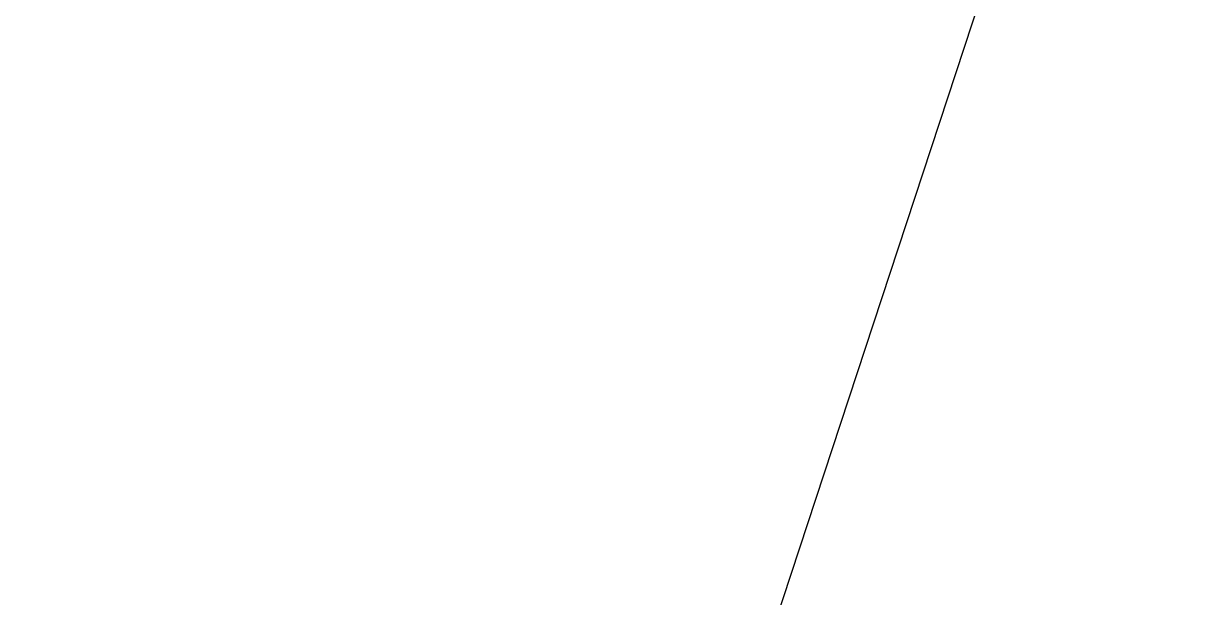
# Model space of a CAD drawing. Header units: metres. Extents: x 2682525 to 2683550, y 1250555 to 1251328.
# Drawn here: x 2683056.38 to 2683068.28, y 1250852.29 to 1250858.07 of the extents above; entities that cross this region are included whole.
import ezdxf

# ---------------------------------------------------------------- set-up
doc = ezdxf.new("R2010")
doc.units = ezdxf.units.M
doc.header["$PDMODE"] = 2
doc.header["$PDSIZE"] = -2
doc.linetypes.add('IMPORT-_22_ISO-10 Strichpunktlinie _2_', pattern=[46.98999999999999, 30.47999999999999, -7.619999999999998, 1.270000000000001, -7.619999999999998])
doc.linetypes.add('Verdeckt', pattern=[3, 2, -0.9999999999999999])
for name, color, linetype, lineweight, true_color in [('2458 A U1_dwg-1', 9, 'Continuous', 18, 0x808080), ('_22_000 Linien-Strichpunktlinie kurz 0_10', 9, 'IMPORT-_22_ISO-10 Strichpunktlinie _2_', 18, 0x808080), ('_22_200 Materialien-Beton', 9, 'Continuous', 18, 0x808080), ('_22_300 Bauteile 3D-Wand Aussen', 9, 'Continuous', 18, 0x808080), ('_22_500 Technik-Kanalisation Regenwasser', 9, 'Continuous', 18, 0x808080), ('_22_Keine', 9, 'Continuous', 18, 0x808080), ('_25_200 Materialien-Fertigbeton', 9, 'Continuous', 18, 0x808080), ('_25_300 Bauteile 3D-Raum-NGF Nettogeschossfläche', 9, 'Continuous', 18, 0x808080), ('_25_300 Bauteile 3D-Stuetze', 9, 'Continuous', 18, 0x808080), ('_25_500 Technik-Kanalisation Schächte', 9, 'Continuous', 18, 0x808080), ('_25_800 Beschriftung-1_50-Text', 9, 'Continuous', 18, 0x808080), ('_25_Keine', 9, 'Continuous', 18, 0x808080), ('Bemassung', 9, 'Continuous', 18, 0x808080)]:
    doc.layers.add(name, color=color, linetype=linetype, lineweight=lineweight, true_color=true_color)
for name, color, linetype, lineweight in [('A-____-____-DIMS', 7, 'Continuous', 9), ('Bemassung-1', 7, 'Continuous', 18), ('G-____-____-SYMB-1', 7, 'Verdeckt', 9)]:
    doc.layers.add(name, color=color, linetype=linetype, lineweight=lineweight)
doc.styles.add('Arial_31', font='arial.ttf', dxfattribs={"width": 0.9, "height": 200})
doc.styles.add('ISOCP_2', font='isocp___.ttf', dxfattribs={"height": 125.8608217592593})
doc.styles.add('ISOCP_5', font='isocp___.ttf', dxfattribs={"height": 100.6886574074074})
doc.dimstyles.new('2_0_mm_-_Arial', dxfattribs={"dimscale": 304.8, "dimtxt": 204.051879991394, "dimasz": 0.2460629921259842, "dimexe": 0.3280839895013123, "dimexo": 0.3280840109072179, "dimgap": 0.08202099737532807, "dimtad": 1, "dimdec": 1, "dimlfac": 0.001, "dimrnd": 0.09999999999999999, "dimzin": 0, "dimdsep": 46, "dimtxsty": 'Arial_31', "dimblk1": 'OBLIQUE', "dimblk2": 'OBLIQUE', "dimsah": 1, "dimcen": 0.09, "dimdle": 0.3280839895013123, "dimazin": 0, "dimtfac": 1, "dimtdec": 4, "dimtix": 1, "dimtmove": 0, "dimatfit": 3, "dimfxl": 1, "dimtvp": 1, "dimtfill": 1, "dimtolj": 1, "dimtzin": 0, "dimarcsym": 2})
doc.dimstyles.new('2_0_mm_-_Arial_1', dxfattribs={"dimscale": 304.8, "dimtxt": 204.051879991394, "dimasz": 0.2460629921259842, "dimexe": 0.3280839895013123, "dimexo": 0.3280840109072179, "dimgap": 0.08202099737532807, "dimtad": 1, "dimdec": 1, "dimlfac": 0.001, "dimrnd": 0.09999999999999999, "dimzin": 0, "dimdsep": 46, "dimtxsty": 'Arial_31', "dimblk1": 'OBLIQUE', "dimblk2": 'OBLIQUE', "dimsah": 1, "dimcen": 0.09, "dimdle": 0.3280839895013123, "dimazin": 0, "dimtfac": 1, "dimtdec": 4, "dimtix": 1, "dimtmove": 2, "dimatfit": 3, "dimfxl": 1, "dimtvp": 1, "dimtfill": 1, "dimtolj": 1, "dimtzin": 0, "dimarcsym": 2})
pattern_1 = [(18.233, (0, 0), (18.77292067800844, -56.98752011815572), []), (288.233, (0, 0), (63.31313485127099, 20.85671487326738), [])]

# ---------------------------------------------------------------- blocks, each defined once
blk = doc.blocks.new('2458 A U1_dwg_VW_SLASH-9044899-U01 Bodenplatte')
at = {"layer": 'Bemassung'}
for p, q in [((-109317.9095322741, -32550.50193177346), (-109430.1627337875, -32662.75513328683)), ((-109274.0361330308, -32606.62853253014), (-109486.2773439683, -32606.62853253014))]:
    blk.add_line(p, q, dxfattribs=at)
blk = doc.blocks.new('2458 A U1_dwg_VW_SLASH-9044901-U01 Bodenplatte')
at = {"layer": 'Bemassung'}
for p, q in [((-109330.1627337874, -32662.75513328699), (-109217.909532274, -32550.50193177362)), ((-109374.0361330307, -32606.62853253031), (-109161.7949220932, -32606.62853253031))]:
    blk.add_line(p, q, dxfattribs=at)
blk = doc.blocks.new('2458 A U1_dwg_VW_SLASH-9044902-U01 Bodenplatte')
at = {"layer": 'Bemassung'}
for p, q in [((-109317.9095322741, -32550.50193177362), (-109430.1627337875, -32662.75513328699)), ((-109274.0361330308, -32606.62853253031), (-109486.2773439683, -32606.62853253031))]:
    blk.add_line(p, q, dxfattribs=at)
blk = doc.blocks.new('2458 A U1_dwg_VW_SLASH-9044903-U01 Bodenplatte')
at = {"layer": 'Bemassung'}
for p, q in [((-109110.1627337874, -32662.75513328699), (-108997.909532274, -32550.50193177362)), ((-109154.0361330307, -32606.62853253031), (-108941.7949220932, -32606.62853253031))]:
    blk.add_line(p, q, dxfattribs=at)
blk = doc.blocks.new('2458 A U1_dwg_VW_SLASH-9044904-U01 Bodenplatte')
at = {"layer": 'Bemassung'}
for p, q in [((-109217.909532274, -32550.50193177362), (-109330.1627337874, -32662.75513328699)), ((-109174.0361330308, -32606.62853253031), (-109386.2773439682, -32606.62853253031))]:
    blk.add_line(p, q, dxfattribs=at)
blk = doc.blocks.new('2458 A U1_dwg_VW_SLASH-9044905-U01 Bodenplatte')
at = {"layer": 'Bemassung'}
for p, q in [((-108995.1627337874, -32662.755133287), (-108882.909532274, -32550.50193177363)), ((-109039.0361330307, -32606.62853253031), (-108826.7949220932, -32606.62853253031))]:
    blk.add_line(p, q, dxfattribs=at)
blk = doc.blocks.new('2458 A U1_dwg_VW_SLASH-9044906-U01 Bodenplatte')
at = {"layer": 'Bemassung'}
for p, q in [((-108997.909532274, -32550.50193177363), (-109110.1627337874, -32662.755133287)), ((-108954.0361330307, -32606.62853253031), (-109166.2773439682, -32606.62853253031))]:
    blk.add_line(p, q, dxfattribs=at)
blk = doc.blocks.new('2458 A U1_dwg_VW_SLASH-9044907-U01 Bodenplatte')
at = {"layer": 'Bemassung'}
for p, q in [((-106382.909532274, -32550.50193177363), (-106495.1627337874, -32662.755133287)), ((-106339.0361330307, -32606.62853253031), (-106551.2773439682, -32606.62853253031))]:
    blk.add_line(p, q, dxfattribs=at)
blk = doc.blocks.new('2458 A U1_dwg_VW_SLASH-9044908-U01 Bodenplatte')
at = {"layer": 'Bemassung'}
for p, q in [((-108995.1627337874, -32662.755133287), (-108882.909532274, -32550.50193177363)), ((-109039.0361330307, -32606.62853253031), (-108826.7949220932, -32606.62853253031))]:
    blk.add_line(p, q, dxfattribs=at)
blk = doc.blocks.new('2458 A U1_dwg_VW_SLASH-9044910-U01 Bodenplatte')
at = {"layer": 'Bemassung'}
for p, q in [((-106495.1627337874, -32662.75513328714), (-106382.909532274, -32550.50193177377)), ((-106539.0361330307, -32606.62853253045), (-106326.7949220932, -32606.62853253045))]:
    blk.add_line(p, q, dxfattribs=at)
blk = doc.blocks.new('2458 A U1_dwg_VW_SLASH-9045309-U01 Bodenplatte')
at = {"layer": 'Bemassung'}
for p, q in [((-109217.9095322741, -33050.50193177399), (-109330.1627337874, -33162.75513328736)), ((-109174.0361330308, -33106.62853253067), (-109386.2773439682, -33106.62853253067))]:
    blk.add_line(p, q, dxfattribs=at)
blk = doc.blocks.new('2458 A U1_dwg_VW_SLASH-9045311-U01 Bodenplatte')
at = {"layer": 'Bemassung'}
for p, q in [((-109110.1627337874, -33162.75513328762), (-108997.9095322741, -33050.50193177425)), ((-109154.0361330307, -33106.62853253094), (-108941.7949220933, -33106.62853253094))]:
    blk.add_line(p, q, dxfattribs=at)
blk = doc.blocks.new('2458 A U1_dwg_VW_SLASH-9045312-U01 Bodenplatte')
at = {"layer": 'Bemassung'}
for p, q in [((-109217.9095322741, -33050.50193177425), (-109330.1627337874, -33162.75513328762)), ((-109174.0361330308, -33106.62853253094), (-109386.2773439682, -33106.62853253094))]:
    blk.add_line(p, q, dxfattribs=at)
blk = doc.blocks.new('2458 A U1_dwg_VW_SLASH-9045314-U01 Bodenplatte')
at = {"layer": 'Bemassung'}
for p, q in [((-109110.1627337874, -33162.75513328765), (-108997.9095322741, -33050.50193177428)), ((-109154.0361330307, -33106.62853253097), (-108941.7949220933, -33106.62853253097))]:
    blk.add_line(p, q, dxfattribs=at)
blk = doc.blocks.new('2458 A U1_dwg_VW_SLASH-9046465-U01 Bodenplatte')
at = {"layer": 'Bemassung'}
for p, q in [((-107066.6593467962, -34443.87615605319), (-107178.9125483096, -34331.62295453982)), ((-107122.7859475529, -34487.74955529648), (-107122.7859475529, -34275.508344359))]:
    blk.add_line(p, q, dxfattribs=at)
blk = doc.blocks.new('2458 A U1_dwg-9041719-U01 Bodenplatte')
at = {"layer": '_22_200 Materialien-Beton'}
h = blk.add_hatch(dxfattribs=at)
h.set_pattern_fill('FP_1', color=256, style=0, pattern_type=2)
h.set_pattern_definition(pattern_1)
h.paths.add_polyline_path([(-114339.2550667355, -24908.61881378373), (-111054.2550666561, -24908.61881369236), (-111054.255066656, -24658.61881373301), (-114339.2550667396, -24658.61881378373)])
h = blk.add_hatch(dxfattribs=at)
h.set_pattern_fill('FP_1', color=256, style=0, pattern_type=2)
h.set_pattern_definition(pattern_1)
h.paths.add_polyline_path([(-114339.2550667355, -24908.61881378373), (-111054.2550666516, -24908.61881372996), (-111054.255066656, -24658.61881372998), (-114339.2550667396, -24658.61881378373)])
at = {"layer": '_25_200 Materialien-Fertigbeton'}
h = blk.add_hatch(dxfattribs=at)
h.set_pattern_fill('FP_33', color=256, style=0, pattern_type=2)
h.set_pattern_definition([(270, (-109164.036, -31742.675), (50, 3.061616997868383e-15), []), (0, (-109164.036, -31742.675), (0, -50), [])])
h.paths.add_polyline_path([(-109164.0361330309, -31957.67519800745), (-109135.5660380696, -31953.92703889924), (-109109.0361330309, -31942.93799242374), (-109086.2543871004, -31925.45694393797), (-109068.7733386146, -31902.67519800746), (-109057.7842921391, -31876.14529296875), (-109054.0361330309, -31847.67519800747), (-109054.0361330309, -31637.67519800748), (-109057.7842921391, -31609.2051030462), (-109068.7733386146, -31582.67519800748), (-109086.2543871003, -31559.89345207695), (-109109.0361330309, -31542.41240359119), (-109135.5660380696, -31531.42335711568), (-109164.0361330309, -31527.67519800748), (-109192.5062279921, -31531.42335711568), (-109219.0361330308, -31542.41240359119), (-109241.8178789614, -31559.89345207695), (-109259.2989274471, -31582.67519800748), (-109270.2879739226, -31609.2051030462), (-109274.0361330309, -31637.67519800748), (-109274.0361330309, -31847.67519800747), (-109270.2879739226, -31876.14529296875), (-109259.2989274471, -31902.67519800746), (-109241.8178789614, -31925.45694393797), (-109219.0361330309, -31942.93799242374), (-109192.5062279921, -31953.92703889924)])
at = {"layer": '_22_000 Linien-Strichpunktlinie kurz 0_10', "flags": 128}
for points in [[(-109474.4130621176, -29208.61879894134), (-108974.4130708069, -29208.61879894134), (-108974.4130708069, -29608.52556876143), (-109474.3384890973, -29608.52556876143), (-109474.3384890973, -29208.61879894134)], [(-109474.4130621176, -29208.61879894134), (-108974.4130708069, -29208.61879894134), (-108974.4130708069, -29608.52556876143), (-109474.3384890973, -29608.52556876143), (-109474.3384890973, -29208.61879894134)], [(-108724.636781147, -29583.52972716459), (-108124.5622285345, -29583.52972716459), (-108124.5622285345, -29983.47376959407), (-108724.5621976995, -29983.47376959407), (-108724.5621976995, -29583.52972716459)], [(-108724.636781147, -29583.52972716459), (-108124.5622285345, -29583.52972716459), (-108124.5622285345, -29983.47376959407), (-108724.5621976995, -29983.47376959407), (-108724.5621976995, -29583.52972716459)]]:
    blk.add_lwpolyline(points, dxfattribs=at)
at = {"layer": '_22_200 Materialien-Beton', "flags": 128}
for points in [[(-114339.2550667394, -24658.6188137837), (-111244.2550666559, -24658.6188137837)], [(-114339.2550667353, -24908.6188137837), (-111244.2550666515, -24908.6188137837)]]:
    blk.add_lwpolyline(points, close=True, dxfattribs=at)
at = {"layer": '_22_300 Bauteile 3D-Wand Aussen', "flags": 128}
for points in [[(-114189.255066668, -24658.61881378125), (-111244.2550666559, -24658.61881378125), (-111244.2550666559, -23278.61881302033), (-111244.2550666559, -24658.61881373292)], [(-114339.2550667353, -24908.6188137837), (-111244.2550666515, -24908.6188137837)]]:
    blk.add_lwpolyline(points, close=True, dxfattribs=at)
at = {"layer": '_22_500 Technik-Kanalisation Regenwasser', "flags": 128}
for points in [[(-109098.175077841, -27368.61895245474), (-109098.175077841, -27678.61881256072)], [(-109253.3222613142, -27523.47162908744), (-108943.3224012083, -27523.47162908744)]]:
    blk.add_lwpolyline(points, close=True, dxfattribs=at)
at = {"layer": '_22_500 Technik-Kanalisation Regenwasser'}
blk.add_circle((-109098.3223312613, -27523.61888250773), 55, dxfattribs=at)
blk.add_circle((-109098.3223312613, -27523.61888250773), 55, dxfattribs=at)
for radius, start, end in [(104.9999999999957, 89.94556773696722, 269.9455677369589), (104.9999999999957, 89.94556773696722, 269.9455677369589), (55.00000000001646, 89.94556773697805, 269.9455677369625), (55.00000000001646, 89.94556773697805, 269.9455677369625), (104.9999999999957, 269.9455677369589, 89.94556773696722), (104.9999999999957, 269.9455677369589, 89.94556773696722), (55.0000000000019, 269.9455677369473, 89.94556773696289), (55.0000000000019, 269.9455677369473, 89.94556773696289)]:
    blk.add_arc((-109098.3223312613, -27523.61888250773), radius, start, end, dxfattribs=at)
at = {"layer": '_22_Keine', "flags": 128}
blk.add_lwpolyline([(-108943.175147788, -27368.76620587504), (-108943.175147788, -27678.76606598101), (-109253.4695147345, -27678.76606598101), (-109253.4695147345, -27368.47169903445), (-108943.175147788, -27368.47169903445)], dxfattribs=at)
blk.add_lwpolyline([(-108943.175147788, -27368.76620587504), (-108943.175147788, -27678.76606598101), (-109253.4695147345, -27678.76606598101), (-109253.4695147345, -27368.47169903445), (-108943.175147788, -27368.47169903445)], dxfattribs=at)
at = {"layer": '_25_200 Materialien-Fertigbeton'}
for p, q in [((-109274.0361330307, -31637.67519800744), (-109274.0361330307, -31847.67519800744)), ((-109054.0361330307, -31847.67519800744), (-109054.0361330307, -31637.67519800744))]:
    blk.add_line(p, q, dxfattribs=at)
for centre, radius, start, end in [((-109164.0361330307, -31637.67519800744), 110, 89.99999999999243, 179.9999999999924), ((-109164.0361330307, -31637.67519800744), 110, 0, 90), ((-109164.0361330307, -31847.67519800744), 110.0000000000146, 180, 269.9999999999996), ((-109164.0361330307, -31847.67519800744), 110.0000000000008, 269.999999999993, 359.9999999999931)]:
    blk.add_arc(centre, radius, start, end, dxfattribs=at)
at = {"layer": '_25_300 Bauteile 3D-Raum-NGF Nettogeschossfläche', "flags": 128}
blk.add_lwpolyline([(-101073.9751925389, -21249.96330732636), (-101073.9751925389, -24902.84567337117), (-107164.2550665327, -24902.84567337117), (-107164.2550665327, -25138.61881373365), (-111244.2550666476, -25138.61881373365), (-111244.2550666476, -24902.8456733712), (-117274.2550665292, -24902.8456733712), (-117274.2550665292, -27498.61881228585)], dxfattribs=at)
at = {"layer": '_25_300 Bauteile 3D-Stuetze'}
for p, q in [((-109164.0361330307, -31477.67519800744), (-109164.0361330307, -32007.67519800744)), ((-109429.0361330307, -31742.67519800744), (-108899.0361330307, -31742.67519800744))]:
    blk.add_line(p, q, dxfattribs=at)
at = {"layer": '_25_500 Technik-Kanalisation Schächte', "flags": 128}
blk.add_lwpolyline([(-101073.9956857095, -28032.65213969353), (-101073.9956857095, -27882.65213969354), (-118474.2550663649, -27882.65213969354), (-118474.2550663649, -28032.65213969313)], close=True, dxfattribs=at)
at = {"layer": '_25_Keine', "flags": 128}
blk.add_lwpolyline([(-117269.2550664966, -24902.84567337119), (-101324.036133105, -24902.84567337119), (-101324.036133105, -35967.62907923994), (-117269.2550664967, -35967.62907923994)], dxfattribs=at)
for points in [[(-115374.0361330307, -30857.67519800745), (-111874.0361330307, -30857.67519800745), (-111874.0361330307, -35857.67519800744), (-115374.0361330307, -35857.67519800744)], [(-115374.0361330307, -30857.67519800745), (-112874.0361330307, -30857.67519800745), (-112874.0361330307, -35857.67519800743), (-115374.0361330307, -35857.67519800743)], [(-111874.0361330308, -30857.67519800745), (-109374.0361330308, -30857.67519800745), (-109374.0361330308, -35857.67519800743), (-111874.0361330308, -35857.67519800743)], [(-108939.0361330307, -30857.67519800743), (-106439.0361330307, -30857.67519800743), (-106439.0361330307, -35857.67519800742), (-108939.0361330307, -35857.67519800742)], [(-106439.0361330307, -30857.67519800743), (-103939.0361330307, -30857.67519800743), (-103939.0361330307, -35857.67519800741), (-106439.0361330307, -35857.67519800741)], [(-101439.0361330308, -35857.67519800743), (-103939.0361330308, -35857.67519800743), (-103939.0361330308, -30857.67519800744), (-101439.0361330307, -30857.67519800744)]]:
    blk.add_lwpolyline(points, close=True, dxfattribs=at)
at = {"layer": 'Bemassung'}
for p, q in [((-101186.236896647, -27373.61881228632), (-118362.0138554274, -27373.61881228632)), ((-101186.236896647, -28480.19259147584), (-118362.0138554274, -28480.19259147584)), ((-109386.2773439682, -32606.62853253031), (-109498.5185549057, -32606.62853253031)), ((-109166.2773439682, -32606.62853253031), (-109278.5185549057, -32606.62853253031)), ((-109161.7949220932, -32606.62853253031), (-109049.5537111557, -32606.62853253031)), ((-108941.7949220932, -32606.62853253031), (-108829.5537111557, -32606.62853253031)), ((-104051.2773439682, -32606.62853253045), (-106326.7949220932, -32606.62853253045)), ((-109054.0361330308, -33106.62853253094), (-109274.0361330308, -33106.62853253094)), ((-101326.2773439682, -33606.62853253335), (-109051.7949220932, -33606.62853253335)), ((-107122.7859475529, -34275.508344359), (-107122.7859475529, -34163.2671334215))]:
    blk.add_line(p, q, dxfattribs=at)
at = {"layer": 'Bemassung', "flags": 128}
for points in [[(-114858.7881500045, -24658.61881377035), (-113526.4897789499, -24658.61881377035), (-114858.7881500045, -24658.61881377035), (-113526.4897789499, -24658.61881377035)], [(-112513.9864592009, -24658.61881377203), (-113620.9296255116, -24658.61881377203), (-112513.9864592001, -24658.61881377203), (-113620.9296255116, -24658.61881377203)], [(-114858.7881500045, -24908.61881377668), (-113913.4117127107, -24908.61881377668)], [(-112513.9864592009, -24908.61881377202), (-113620.9296255116, -24908.61881377202)], [(-112613.9864592008, -25133.10123564702), (-112613.9864592008, -25020.86002470952)], [(-111874.0361330308, -32706.62853253013), (-111874.0361330308, -31745.67519800749)], [(-109374.0361330308, -32706.62853253029), (-109374.0361330308, -31745.67519800747)], [(-109274.0361330307, -32706.62853253029), (-109274.0361330307, -31745.67519800746)], [(-109274.0361330308, -33206.62853253091), (-109274.0361330308, -31745.67519800744)], [(-109054.0361330307, -32706.62853253029), (-109054.0361330307, -31745.67519800747)], [(-109054.0361330308, -33206.62853253094), (-109054.0361330308, -31745.67519800744)], [(-108939.0361330307, -32706.62853253029), (-108939.0361330307, -31745.67519800746)], [(-106439.0361330307, -32706.62853253043), (-106439.0361330307, -31897.34534932426)], [(-109164.0361330307, -33706.62853253334), (-109164.0361330307, -32245.67519800744)]]:
    blk.add_lwpolyline(points, close=True, dxfattribs=at)
for points in [[(-109598.5185549058, -32606.62853253031), (-109486.2773439683, -32606.62853253031), (-111761.7949220933, -32606.62853253031)], [(-108939.0361330307, -32606.62853253031), (-109054.0361330307, -32606.62853253031), (-109274.0361330307, -32606.62853253031), (-109374.0361330308, -32606.62853253031)], [(-106551.2773439682, -32606.62853253031), (-108826.7949220932, -32606.62853253031), (-108714.5537111557, -32606.62853253031)], [(-109498.5185549057, -33106.62853253094), (-109386.2773439682, -33106.62853253094), (-115371.7949220932, -33106.62853253094), (-115259.5537111557, -33106.62853253094)], [(-101548.5185549057, -33106.6285325313), (-101436.2773439682, -33106.6285325313), (-108941.7949220933, -33106.6285325313), (-108829.5537111557, -33106.6285325313)]]:
    blk.add_lwpolyline(points, dxfattribs=at)
for name in ['2458 A U1_dwg_VW_SLASH-9044899-U01 Bodenplatte', '2458 A U1_dwg_VW_SLASH-9044902-U01 Bodenplatte', '2458 A U1_dwg_VW_SLASH-9044904-U01 Bodenplatte', '2458 A U1_dwg_VW_SLASH-9044901-U01 Bodenplatte', '2458 A U1_dwg_VW_SLASH-9044906-U01 Bodenplatte', '2458 A U1_dwg_VW_SLASH-9044903-U01 Bodenplatte', '2458 A U1_dwg_VW_SLASH-9044905-U01 Bodenplatte', '2458 A U1_dwg_VW_SLASH-9044908-U01 Bodenplatte', '2458 A U1_dwg_VW_SLASH-9044907-U01 Bodenplatte', '2458 A U1_dwg_VW_SLASH-9044910-U01 Bodenplatte', '2458 A U1_dwg_VW_SLASH-9045309-U01 Bodenplatte', '2458 A U1_dwg_VW_SLASH-9045312-U01 Bodenplatte', '2458 A U1_dwg_VW_SLASH-9045311-U01 Bodenplatte', '2458 A U1_dwg_VW_SLASH-9045314-U01 Bodenplatte', '2458 A U1_dwg_VW_SLASH-9046465-U01 Bodenplatte']:
    blk.add_blockref(name, (0, 0))
at = {"layer": '_22_500 Technik-Kanalisation Regenwasser', "insert": (-109214.2945318214, -27268.24586957329), "char_height": 100.6886574074074, "width": 351.8744912306668, "attachment_point": 1, "rotation": 359.97700009020684, "line_spacing_factor": 1.478621465017729, "style": 'ISOCP_5'}
blk.add_mtext('FL 4', dxfattribs=at)
blk.add_mtext('FL 4', dxfattribs=at)
at = {"layer": '_25_800 Beschriftung-1_50-Text', "insert": (-109123.5733409001, -27791.25745434193), "char_height": 125.8608217592593, "width": 1979.367252543941, "attachment_point": 1, "line_spacing_factor": 1.478621465017729, "style": 'ISOCP_2'}
blk.add_mtext('OK Rinne horizontal', dxfattribs=at)
at = {"layer": 'Bemassung-1', "char_height": 125.8608217592593, "line_spacing_factor": 1.478621465017729, "style": 'ISOCP_2'}
for s, insert, width, attachment_point in [('17.40', (-109774.1253760372, -27266.58553631861), 507.5300647548566, 2), ('17.40', (-109774.1253760372, -28373.15931550813), 507.5300647548566, 2), ('5', (-108747.3553846212, -32318.07741660971), 118.4236817761332, 1), ('10', (-109496.9454688171, -32462.96194792088), 203.0120259019426, 2), ('22', (-109162.2568263078, -32462.9619479209), 236.8473635522664, 2), ('11', (-108902.295478782, -32464.61537337228), 169.1766882516189, 1), ('2.50', (-110624.0361330308, -32499.59525656245), 406.0240518038852, 2), ('2.50', (-107689.0361330307, -32499.59525656262), 406.0240518038852, 2), ('2.50', (-105189.0361330307, -32499.59525656277), 406.0240518038852, 2), ('22', (-109164.0361330307, -33000.66842182378), 236.8473635522664, 2), ('7.73', (-105189.0361330307, -32999.59525656325), 406.0240518038852, 2), ('7.95', (-105189.0361330307, -33499.59525656567), 406.0240518038852, 2)]:
    blk.add_mtext(s, dxfattribs=dict(at, insert=insert, width=width, attachment_point=attachment_point))
blk = doc.blocks.new('_Oblique')
at = {"color": 0, "linetype": 'ByBlock', "lineweight": -2}
blk.add_line((-0.5, -0.5), (0.5, 0.5), dxfattribs=at)
blk = doc.blocks.new('*D1807')
at = {"layer": 'A-____-____-DIMS', "color": 0, "lineweight": -2, "transparency": 16777216}
for p, q in [((2683068.897622096, 1250867.009540824), (2683135.861756529, 1250900.785341326)), ((2683053.688199543, 1250859.338114525), (2683068.897622096, 1250867.009540824)), ((2683053.688199543, 1250859.338114525), (2682986.72406511, 1250825.562314023)), ((2683113.74310552, 1250778.098576879), (2683113.932022766, 1250777.724028246)), ((2683098.698719751, 1250770.099947516), (2683098.722600213, 1250770.052601948))]:
    blk.add_line(p, q, dxfattribs=at)
at = {"layer": 'A-____-____-DIMS', "color": 0, "lineweight": -2, "transparency": 16777216, "xscale": 74.99999999999999, "yscale": 74.99999999999999, "zscale": 74.99999999999999}
for p, rotation in [((2683068.897622096, 1250867.009540824), 206.7657572042305), ((2683053.688199543, 1250859.338114525), 26.76575720423048)]:
    blk.add_blockref('_Oblique', p, dxfattribs=dict(at, rotation=rotation))
at = {"layer": 'A-____-____-DIMS', "color": 0, "transparency": 16777216, "insert": (2683004.047613651, 1250976.668747653), "char_height": 200, "width": 911.641014607705, "attachment_point": 5, "rotation": 26.76575720423047, "style": 'Arial_31', "bg_fill": 3, "box_fill_scale": 1.1, "bg_fill_color": 256, "bg_fill_true_color": 13158600, "bg_fill_transparency": 0}
blk.add_mtext('\\A1;0.0', dxfattribs=at)
at = {"layer": 'Defpoints', "color": 0, "transparency": 16777216}
for p in [(2683068.708701911, 1250867.384095282), (2683068.897622096, 1250867.009540824), (2683053.664316143, 1250859.385465919)]:
    blk.add_point(p, dxfattribs=at)
blk = doc.blocks.new('*D1808')
at = {"layer": 'A-____-____-DIMS', "color": 0, "lineweight": -2, "transparency": 16777216}
for p, q in [((2683101.306229421, 1250883.356000871), (2683168.270363854, 1250917.131801374)), ((2683068.897622741, 1250867.009539544), (2683001.933488308, 1250833.233739042)), ((2683146.196746825, 1250794.355752247), (2683146.340630091, 1250794.070488293)), ((2683113.74310552, 1250778.098576879), (2683113.932023411, 1250777.724026967))]:
    blk.add_line(p, q, dxfattribs=at)
at = {"layer": 'A-____-____-DIMS', "color": 0, "transparency": 16777216, "insert": (2682617.72699169, 1250788.948338999), "char_height": 200, "width": 911.641014607705, "attachment_point": 1, "rotation": 26.76575720423047, "line_spacing_factor": 0.9417779076525878, "style": 'Arial_31', "bg_fill": 3, "box_fill_scale": 1.1, "bg_fill_color": 256, "bg_fill_true_color": 13158600, "bg_fill_transparency": 0}
blk.add_mtext('\\A1;0.0', dxfattribs=at)
at = {"layer": 'A-____-____-DIMS', "color": 0, "lineweight": -2, "transparency": 16777216}
blk.add_line((2683068.897622741, 1250867.009539544), (2683101.306229421, 1250883.356000871), dxfattribs=at)
at = {"layer": 'Defpoints', "color": 0, "transparency": 16777216}
for p in [(2683101.162343216, 1250883.641270651), (2683101.306229421, 1250883.356000871), (2683068.708701911, 1250867.384095282)]:
    blk.add_point(p, dxfattribs=at)
at = {"layer": 'A-____-____-DIMS', "color": 0, "lineweight": -2, "transparency": 16777216, "xscale": 74.99999999999999, "yscale": 74.99999999999999, "zscale": 74.99999999999999}
for p, rotation in [((2683101.306229421, 1250883.356000871), 206.7657572042305), ((2683068.897622741, 1250867.009539544), 26.76575720423048)]:
    blk.add_blockref('_Oblique', p, dxfattribs=dict(at, rotation=rotation))
blk = doc.blocks.new('*D1809')
at = {"layer": 'A-____-____-DIMS', "color": 0, "lineweight": -2, "transparency": 16777216}
for p, q in [((2683132.910514814, 1250899.296771893), (2683199.874649247, 1250933.072572396)), ((2683101.30623005, 1250883.355999624), (2683132.910514814, 1250899.296771893)), ((2683101.30623005, 1250883.355999624), (2683034.342095617, 1250849.580199121)), ((2683177.801724807, 1250810.295150137), (2683177.944915484, 1250810.011259315)), ((2683146.196746825, 1250794.355752247), (2683146.34063072, 1250794.070487046))]:
    blk.add_line(p, q, dxfattribs=at)
at = {"layer": 'A-____-____-DIMS', "color": 0, "lineweight": -2, "transparency": 16777216, "xscale": 74.99999999999999, "yscale": 74.99999999999999, "zscale": 74.99999999999999}
for p, rotation in [((2683132.910514814, 1250899.296771893), 206.7657572042305), ((2683101.30623005, 1250883.355999624), 26.76575720423048)]:
    blk.add_blockref('_Oblique', p, dxfattribs=dict(at, rotation=rotation))
at = {"layer": 'A-____-____-DIMS', "color": 0, "transparency": 16777216, "insert": (2683059.863075263, 1251004.821305737), "char_height": 200, "width": 911.641014607705, "attachment_point": 5, "rotation": 26.76575720423047, "style": 'Arial_31', "bg_fill": 3, "box_fill_scale": 1.1, "bg_fill_color": 256, "bg_fill_true_color": 13158600, "bg_fill_transparency": 0}
blk.add_mtext('\\A1;0.0', dxfattribs=at)
at = {"layer": 'Defpoints', "color": 0, "transparency": 16777216}
for p in [(2683132.767321199, 1250899.58066854), (2683132.910514814, 1250899.296771893), (2683101.162343216, 1250883.641270651)]:
    blk.add_point(p, dxfattribs=at)

msp = doc.modelspace()

# ---------------------------------------------------------------- linework, layer by layer
at = {"layer": 'G-____-____-SYMB-1'}
msp.add_line((2683051.248408886, 1250849.790160504), (2683152.079427231, 1250900.647952584), dxfattribs=at)

# ---------------------------------------------------------------- block references
at = {"layer": '2458 A U1_dwg-1', "xscale": 0.001, "yscale": 0.001, "zscale": 0.001, "rotation": 26.76575494316579}
msp.add_blockref('2458 A U1_dwg-9041719-U01 Bodenplatte', (2683147.144467305, 1250931.177239274), dxfattribs=at)

# ---------------------------------------------------------------- next in the draw order: dimensions: what is measured, and where the dimension line sits
at = {"layer": 'A-____-____-DIMS'}
dim = msp.add_linear_dim(base=(2683068.897622096, 1250867.009540824), p1=(2683053.664316142, 1250859.385465919), p2=(2683068.708701911, 1250867.384095282), angle=26.76575720423047, dimstyle='2_0_mm_-_Arial', override={"dimpost": '<>', "dimfxl": 17038.5332360565}, dxfattribs=at)
dim.commit()
dim.dimension.update_dxf_attribs({"geometry": '*D1807', "text_midpoint": (2683004.047613651, 1250976.668747653)})

# ---------------------------------------------------------------- next in the draw order: dimensions: what is measured, and where the dimension line sits
dim = msp.add_linear_dim(base=(2683101.306229421, 1250883.356000871), p1=(2683068.708701911, 1250867.384095282), p2=(2683101.162343216, 1250883.641270651), angle=26.76575720423047, dimstyle='2_0_mm_-_Arial_1', override={"dimpost": '<>', "dimfxl": 36297.85923366722}, dxfattribs=at)
dim.commit()
dim.dimension.update_dxf_attribs({"geometry": '*D1808', "text_midpoint": (2683084.754535631, 1250875.177022492), "dimtype": 160})

# ---------------------------------------------------------------- next in the draw order: dimensions: what is measured, and where the dimension line sits
dim = msp.add_linear_dim(base=(2683132.910514814, 1250899.296771893), p1=(2683101.162343216, 1250883.641270651), p2=(2683132.767321198, 1250899.58066854), angle=26.76575720423047, dimstyle='2_0_mm_-_Arial', override={"dimpost": '<>', "dimfxl": 35396.87893486193}, dxfattribs=at)
dim.commit()
dim.dimension.update_dxf_attribs({"geometry": '*D1809', "text_midpoint": (2683059.863075263, 1251004.821305737)})

doc.saveas('drawing.dxf')
